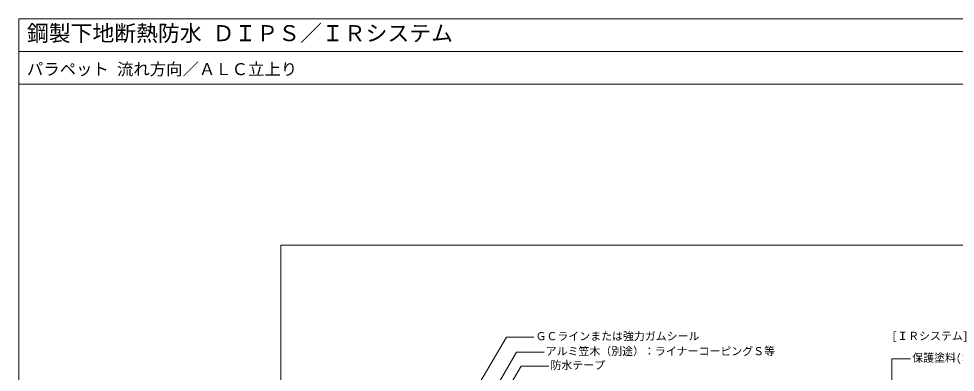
# Model space of a CAD drawing. Units: millimetres, scale not verified. Extents: x -1380 to 1380, y -955 to 955.
# Drawn here: x -1380 to 335, y 307 to 955 of the extents above; entities that cross this region are included whole.
import ezdxf
from ezdxf.enums import TextEntityAlignment as Align

# ---------------------------------------------------------------- set-up
doc = ezdxf.new("R2010")
doc.units = ezdxf.units.MM
doc.header["$LTSCALE"] = 3
for name, color, linetype, lineweight in [('0-0_0', 7, 'Continuous', 9), ('0-4_MOJI', 7, 'Continuous', 18), ('0-F_WAKU', 7, 'Continuous', 18)]:
    doc.layers.add(name, color=color, linetype=linetype, lineweight=lineweight)
doc.styles.add('ＭＳ ゴシック', font='')
doc.styles.get('ＭＳ ゴシック').set_extended_font_data('MS Gothic')

msp = doc.modelspace()

# ---------------------------------------------------------------- linework, layer by layer
at = {"layer": '0-0_0', "lineweight": 18}
msp.add_line((-1379.95, 895.002), (1380.05, 895.002), dxfattribs=at)
msp.add_lwpolyline([(-899.95, -659.998), (900.05, -659.998), (900.05, 540.002), (-899.95, 540.002)], close=True, dxfattribs=at)
at = {"layer": '0-4_MOJI'}
for p, q in [((218.579, -105.811), (218.579, 331.672)), ((218.579, 331.672), (253.155, 331.672))]:
    msp.add_line(p, q, dxfattribs=at)
for points in [[(-436.556, 371.286), (-486.994, 371.286), (-610.942, 160.412)], [(-418.072, 343.794), (-468.51, 343.794), (-558.875, 187.276)], [(-409.326, 318.199), (-459.764, 318.199), (-558.923, 149.5)]]:
    msp.add_lwpolyline(points, dxfattribs=at)
at = {"layer": '0-F_WAKU'}
for points in [[(1380.05, 835.002), (-1379.95, 835.002), (-1379.95, 955.002), (1380.05, 955.002)], [(-1379.95, -954.998), (1380.05, -954.998), (1380.05, 955.002), (-1379.95, 955.002)]]:
    msp.add_lwpolyline(points, close=True, dxfattribs=at)

# ---------------------------------------------------------------- texts
at = {"layer": '0-4_MOJI', "style": 'ＭＳ ゴシック'}
for s, p in [('ＧＣラインまたは強力ガムシール', (-433.556, 361.286)), ('[ＩＲシステム]', (218.579, 361.672)), ('アルミ笠木（別途）：ライナーコーピングＳ等', (-415.072, 333.794)), ('保護塗料(オプション）', (256.155, 321.672)), ('防水テープ', (-406.326, 308.199))]:
    msp.add_text(s, height=14.66, dxfattribs=at).set_placement(p, align=Align.BOTTOM_LEFT)
at = {"layer": '0-F_WAKU', "style": 'ＭＳ ゴシック'}
for s, height, p in [('鋼製下地断熱防水 ＤＩＰＳ／ＩＲシステム', 29.33, (-1364.95, 905.002)), ('パラペット 流れ方向／ＡＬＣ立上り', 21.99, (-1364.95, 845.002))]:
    msp.add_text(s, height=height, dxfattribs=at).set_placement(p, align=Align.BOTTOM_LEFT)

doc.saveas('drawing.dxf')
